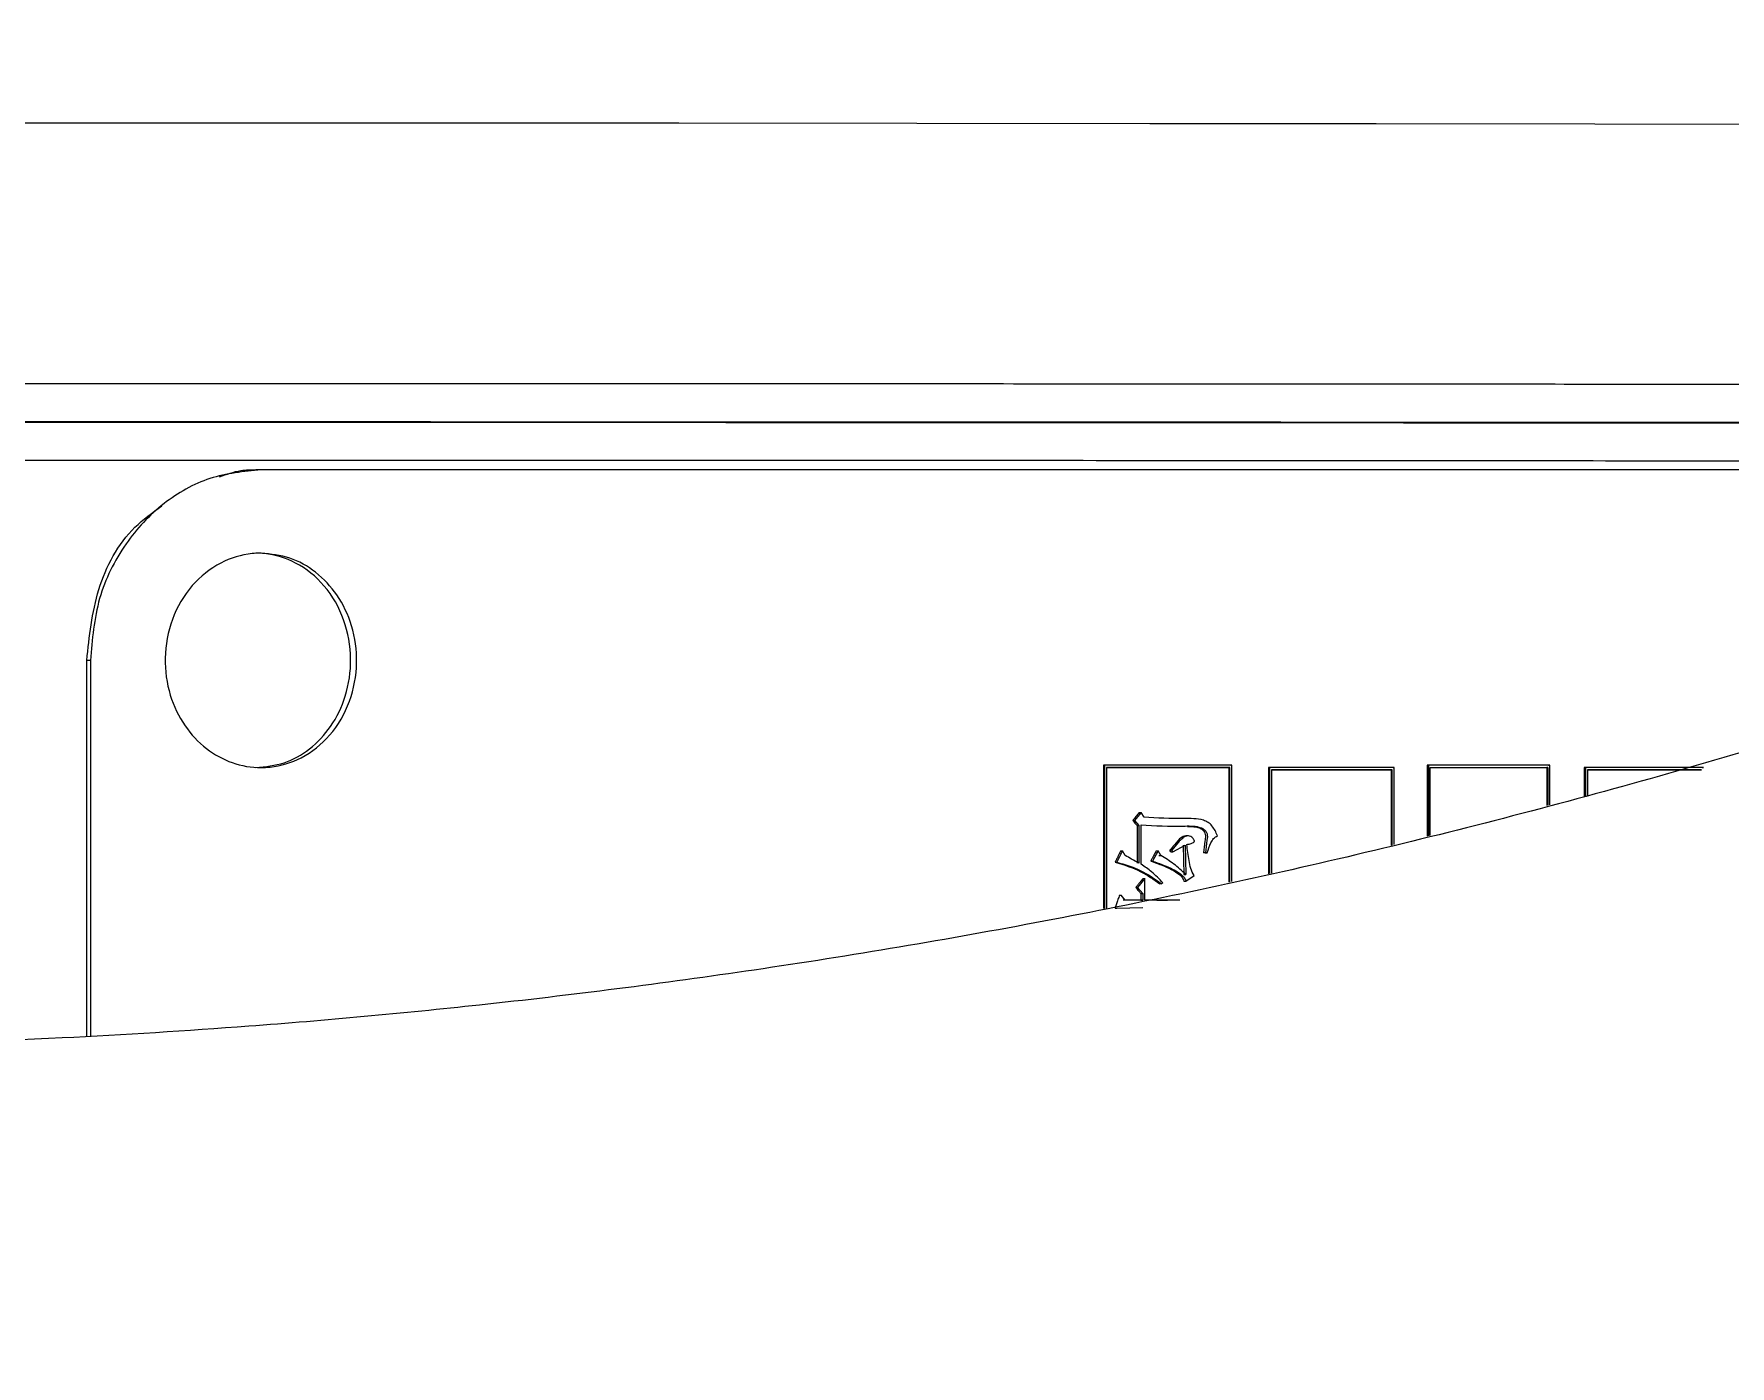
# Model space of a CAD drawing. Header units: millimetres. Extents: x 2451 to 4400, y 944 to 2322.
# Drawn here: x 3278.45 to 3314.04, y 1169.05 to 1197.01 of the extents above; entities that cross this region are included whole.
import ezdxf

# ---------------------------------------------------------------- set-up
doc = ezdxf.new("R2010")
doc.units = ezdxf.units.MM

msp = doc.modelspace()

# ---------------------------------------------------------------- linework, layer by layer
at = {"color": 7, "linetype": 'Continuous', "lineweight": 25}
for p, q in [((3283.219, 1187.864), (3283.111, 1187.864)), ((3279.561, 1175.972), (3279.56, 1183.864)), ((3279.636, 1183.864), (3279.56, 1183.864)), ((3279.636, 1183.864), (3279.636, 1175.977)), ((3303.569, 1181.665), (3300.894, 1181.665)), ((3300.894, 1181.665), (3300.894, 1178.654)), ((3300.914, 1181.665), (3300.894, 1181.665)), ((3300.914, 1181.665), (3300.914, 1178.658)), ((3300.956, 1181.615), (3300.956, 1178.667)), ((3303.528, 1181.615), (3303.549, 1181.615)), ((3303.528, 1181.615), (3303.528, 1179.211)), ((3303.549, 1179.215), (3303.549, 1181.615)), ((3303.569, 1181.665), (3303.59, 1181.665)), ((3303.59, 1179.224), (3303.59, 1181.665)), ((3306.972, 1181.615), (3304.358, 1181.615)), ((3304.358, 1181.615), (3304.359, 1179.386)), ((3304.38, 1181.615), (3304.358, 1181.615)), ((3304.38, 1181.615), (3304.38, 1179.391)), ((3306.972, 1181.615), (3306.995, 1181.615)), ((3306.995, 1179.997), (3306.995, 1181.615)), ((3307.687, 1181.665), (3307.687, 1180.174)), ((3310.234, 1181.665), (3307.687, 1181.665)), ((3307.687, 1181.665), (3307.711, 1181.665)), ((3307.711, 1181.665), (3307.711, 1180.18)), ((3307.751, 1180.19), (3307.751, 1181.615)), ((3310.22, 1181.615), (3310.195, 1181.615)), ((3310.195, 1181.615), (3310.195, 1180.815)), ((3310.22, 1181.615), (3310.22, 1180.822)), ((3310.234, 1181.665), (3310.259, 1181.665)), ((3310.259, 1180.832), (3310.259, 1181.665)), ((3310.984, 1181.615), (3310.984, 1181.017)), ((3311.009, 1181.615), (3310.984, 1181.615)), ((3311.009, 1181.615), (3311.009, 1181.024)), ((3313.457, 1181.615), (3311.035, 1181.615)), ((3313.457, 1181.615), (3313.484, 1181.615)), ((3304.421, 1181.565), (3304.421, 1179.4)), ((3306.932, 1181.565), (3306.955, 1181.565)), ((3306.932, 1181.565), (3306.932, 1179.981)), ((3306.955, 1179.986), (3306.955, 1181.565)), ((3311.048, 1181.565), (3311.048, 1181.034)), ((3313.419, 1181.565), (3313.446, 1181.565)), ((3301.683, 1180.668), (3301.548, 1180.506)), ((3301.643, 1180.668), (3301.683, 1180.668)), ((3301.746, 1180.571), (3301.683, 1180.668)), ((3301.509, 1180.506), (3301.548, 1180.506)), ((3301.548, 1180.506), (3301.638, 1180.398)), ((3301.599, 1180.398), (3301.599, 1179.608)), ((3301.599, 1180.398), (3301.638, 1180.398)), ((3301.638, 1180.398), (3301.638, 1179.608)), ((3301.683, 1179.587), (3301.683, 1180.409)), ((3301.296, 1179.868), (3301.178, 1179.63)), ((3301.257, 1179.868), (3301.296, 1179.868)), ((3301.35, 1179.771), (3301.296, 1179.868)), ((3302.042, 1179.868), (3301.926, 1179.652)), ((3302.003, 1179.868), (3302.042, 1179.868)), ((3302.096, 1179.771), (3302.042, 1179.868)), ((3302.307, 1179.846), (3302.289, 1179.879)), ((3302.329, 1179.879), (3302.289, 1179.879)), ((3302.307, 1179.846), (3302.347, 1179.846)), ((3302.347, 1179.846), (3302.329, 1179.879)), ((3302.347, 1179.846), (3302.607, 1179.987)), ((3302.566, 1179.987), (3302.584, 1179.37)), ((3302.607, 1179.987), (3302.625, 1179.37)), ((3301.139, 1179.63), (3301.178, 1179.63)), ((3301.886, 1179.652), (3301.926, 1179.652)), ((3302.056, 1179.771), (3302.096, 1179.771)), ((3303.03, 1179.825), (3302.995, 1179.825)), ((3303.036, 1179.825), (3302.995, 1179.825)), ((3303.03, 1179.825), (3303.072, 1179.825)), ((3303.072, 1179.825), (3303.036, 1179.825)), ((3301.764, 1179.284), (3301.611, 1179.1)), ((3301.724, 1179.284), (3301.764, 1179.284)), ((3301.764, 1178.829), (3301.764, 1179.284)), ((3302.101, 1179.197), (3302.074, 1179.176)), ((3302.114, 1179.176), (3302.074, 1179.176)), ((3302.141, 1179.197), (3302.114, 1179.176)), ((3302.584, 1179.37), (3302.625, 1179.37)), ((3302.584, 1179.23), (3302.625, 1179.23)), ((3302.625, 1179.23), (3302.795, 1179.349)), ((3301.23, 1178.938), (3301.269, 1178.938)), ((3301.35, 1178.829), (3301.269, 1178.938)), ((3301.679, 1178.829), (3301.311, 1178.829)), ((3301.719, 1178.829), (3301.35, 1178.829)), ((3301.572, 1179.1), (3301.611, 1179.1)), ((3301.611, 1179.1), (3301.719, 1178.97)), ((3301.679, 1178.97), (3301.679, 1178.829)), ((3301.679, 1178.97), (3301.719, 1178.97)), ((3301.679, 1178.829), (3301.719, 1178.829)), ((3301.719, 1178.97), (3301.719, 1178.829)), ((3302.014, 1178.829), (3302.241, 1178.831)), ((3302.498, 1178.834), (3302.033, 1178.829)), ((3301.14, 1178.667), (3301.178, 1178.667)), ((3301.178, 1178.667), (3301.719, 1178.678))]:
    msp.add_line(p, q, dxfattribs=at)
at = {"color": 7, "linetype": 'Continuous', "lineweight": 25, "flags": 128}
msp.add_lwpolyline([(3276.527, 1195.147), (3281.732, 1195.146), (3286.89, 1195.144), (3291.981, 1195.142), (3296.98, 1195.138), (3301.865, 1195.134), (3306.614, 1195.13), (3311.206, 1195.124), (3315.62, 1195.118), (3319.836, 1195.112), (3323.836, 1195.104), (3327.602, 1195.097), (3331.115, 1195.088), (3334.362, 1195.08), (3337.327, 1195.07), (3339.996, 1195.061), (3342.359, 1195.051), (3344.403, 1195.041), (3345.352, 1195.035)], dxfattribs=at)
at = {"color": 7, "linetype": 'Continuous', "lineweight": 25}
for points, knots in [([(3271.2, 1155.758), (3273.761, 1155.783), (3277.341, 1155.818), (3282.61, 1156.096), (3287.075, 1156.432), (3292.391, 1156.997), (3297.96, 1157.771), (3303.773, 1158.781), (3309.744, 1160.037), (3315.82, 1161.547), (3321.958, 1163.318), (3328.124, 1165.352), (3334.287, 1167.652), (3340.424, 1170.217), (3346.512, 1173.047), (3352.532, 1176.141), (3358.464, 1179.496), (3364.293, 1183.108), (3370.003, 1186.973), (3375.579, 1191.088), (3381.006, 1195.445), (3386.272, 1200.039), (3391.363, 1204.864), (3396.268, 1209.911), (3400.975, 1215.174), (3405.473, 1220.644), (3409.751, 1226.312), (3413.8, 1232.17), (3417.609, 1238.206), (3421.171, 1244.412), (3424.476, 1250.777), (3427.517, 1257.289), (3430.286, 1263.939), (3432.776, 1270.713), (3434.982, 1277.601), (3436.896, 1284.589), (3438.515, 1291.667), (3439.833, 1298.821), (3440.846, 1306.038), (3441.55, 1313.305), (3441.943, 1320.609), (3442.022, 1327.937), (3441.785, 1335.275), (3441.231, 1342.61), (3440.359, 1349.927), (3439.168, 1357.214), (3437.66, 1364.457), (3435.835, 1371.642), (3433.695, 1378.754), (3431.241, 1385.782), (3428.476, 1392.71), (3425.403, 1399.527), (3422.026, 1406.217), (3418.349, 1412.769), (3414.375, 1419.169), (3410.11, 1425.405), (3405.559, 1431.463), (3400.727, 1437.331), (3395.62, 1442.997), (3390.243, 1448.45), (3384.796, 1453.498), (3379.323, 1458.15), (3373.865, 1462.419), (3368.24, 1466.462), (3362.458, 1470.27), (3356.531, 1473.838), (3350.469, 1477.16), (3344.283, 1480.23), (3337.986, 1483.044), (3331.592, 1485.596), (3325.117, 1487.882), (3318.58, 1489.898), (3312.005, 1491.641), (3305.432, 1493.106), (3298.938, 1494.287), (3292.648, 1495.184), (3287.125, 1495.768), (3282.242, 1496.135), (3277.418, 1496.375), (3271.443, 1496.492), (3265.927, 1496.382), (3260.657, 1496.11), (3256.193, 1495.773), (3250.877, 1495.208), (3245.308, 1494.434), (3239.494, 1493.424), (3233.523, 1492.168), (3227.447, 1490.657), (3221.309, 1488.887), (3215.144, 1486.853), (3208.981, 1484.553), (3202.844, 1481.988), (3196.756, 1479.157), (3190.736, 1476.064), (3184.803, 1472.709), (3178.974, 1469.097), (3173.264, 1465.231), (3167.689, 1461.117), (3162.262, 1456.76), (3156.996, 1452.166), (3151.905, 1447.341), (3147, 1442.294), (3142.293, 1437.031), (3137.795, 1431.561), (3133.517, 1425.892), (3129.468, 1420.035), (3125.658, 1413.999), (3122.097, 1407.793), (3118.792, 1401.428), (3115.749, 1394.916), (3112.987, 1388.265), (3110.65, 1381.982), (3109.372, 1377.877), (3108.808, 1376.069)], [0, 0, 0, 0, 0.010207, 0.014274, 0.021037, 0.028056, 0.035587, 0.043451, 0.051578, 0.059911, 0.06841, 0.077044, 0.085791, 0.094634, 0.103558, 0.112554, 0.121612, 0.130726, 0.13989, 0.149098, 0.158347, 0.167633, 0.176954, 0.186306, 0.195688, 0.205098, 0.214535, 0.223996, 0.233481, 0.242989, 0.252518, 0.262068, 0.271639, 0.281229, 0.290838, 0.300466, 0.310113, 0.319778, 0.329461, 0.339162, 0.348881, 0.358618, 0.368373, 0.378146, 0.387938, 0.397748, 0.407578, 0.417427, 0.427296, 0.437185, 0.447097, 0.457031, 0.466988, 0.47697, 0.486979, 0.497016, 0.507082, 0.517181, 0.527315, 0.537488, 0.547704, 0.556915, 0.566123, 0.575327, 0.584526, 0.593719, 0.602905, 0.612082, 0.621247, 0.630396, 0.639524, 0.64862, 0.657668, 0.666638, 0.675463, 0.683979, 0.691963, 0.697606, 0.703501, 0.71122, 0.721427, 0.725494, 0.732257, 0.739276, 0.746807, 0.754671, 0.762798, 0.771131, 0.77963, 0.788264, 0.797011, 0.805853, 0.814778, 0.823774, 0.832832, 0.841946, 0.85111, 0.860318, 0.869567, 0.878853, 0.888174, 0.897526, 0.906908, 0.916318, 0.925755, 0.935216, 0.944701, 0.954208, 0.963738, 0.973288, 0.982858, 0.992449, 1, 1, 1, 1]), ([(3415.93, 1284.03), (3415.63, 1282.968), (3414.693, 1279.663), (3412.787, 1274.212), (3410.228, 1267.685), (3407.344, 1261.273), (3404.158, 1254.985), (3400.67, 1248.836), (3396.885, 1242.84), (3392.809, 1237.011), (3388.446, 1231.362), (3383.802, 1225.907), (3378.883, 1220.657), (3373.874, 1215.801), (3368.819, 1211.329), (3363.761, 1207.231), (3358.533, 1203.357), (3353.145, 1199.715), (3347.609, 1196.312), (3341.936, 1193.154), (3336.139, 1190.247), (3330.232, 1187.596), (3324.228, 1185.207), (3318.146, 1183.085), (3312.006, 1181.232), (3305.839, 1179.654), (3299.695, 1178.355), (3293.686, 1177.343), (3288.119, 1176.632), (3283.273, 1176.187), (3278.804, 1175.909), (3274.899, 1175.771), (3272.299, 1175.762), (3271.251, 1175.758)], [0, 0, 0, 0, 0.017078, 0.053144, 0.089298, 0.125545, 0.161888, 0.198335, 0.23489, 0.271563, 0.308361, 0.345297, 0.382382, 0.419634, 0.453214, 0.486783, 0.520336, 0.55387, 0.58738, 0.62086, 0.654303, 0.687696, 0.721023, 0.754256, 0.787351, 0.820228, 0.85273, 0.884498, 0.914491, 0.939551, 0.959781, 0.98378, 1, 1, 1, 1]), ([(3271.633, 1189.676), (3274.065, 1189.676), (3278.911, 1189.676), (3286.09, 1189.675), (3291.935, 1189.674), (3296.493, 1189.672), (3299.84, 1189.671), (3303.116, 1189.669), (3306.314, 1189.667), (3309.429, 1189.665), (3313.383, 1189.662), (3318.178, 1189.658), (3323.732, 1189.652), (3329.081, 1189.645), (3332.785, 1189.64), (3334.458, 1189.637), (3334.664, 1189.636)], [0, 0, 0, 0, 0.099314, 0.197878, 0.29569, 0.344327, 0.392776, 0.441037, 0.48911, 0.536996, 0.584693, 0.676006, 0.773113, 0.876014, 0.984707, 1, 1, 1, 1]), ([(3271.629, 1188.875), (3273.992, 1188.875), (3278.83, 1188.875), (3286.194, 1188.874), (3293.751, 1188.872), (3301.402, 1188.869), (3309.023, 1188.864), (3316.489, 1188.858), (3323.583, 1188.851), (3329.155, 1188.844), (3331.951, 1188.839), (3332.883, 1188.837)], [0, 0, 0, 0, 0.099936, 0.20465, 0.314142, 0.428413, 0.547463, 0.671293, 0.799904, 0.933297, 1, 1, 1, 1]), ([(3271.629, 1188.862), (3271.935, 1188.862), (3272.746, 1188.863), (3274.168, 1188.863), (3275.68, 1188.863), (3276.888, 1188.863), (3277.781, 1188.863), (3278.751, 1188.863), (3279.987, 1188.863), (3281.2, 1188.862), (3282.348, 1188.862), (3283.629, 1188.862), (3285.464, 1188.862), (3287.143, 1188.861), (3288.492, 1188.861), (3289.301, 1188.861), (3290.156, 1188.861), (3291.056, 1188.86), (3292, 1188.86), (3294.935, 1188.859), (3299.481, 1188.857), (3305.174, 1188.854), (3309.845, 1188.851), (3313.559, 1188.848), (3316.388, 1188.846), (3318.398, 1188.844), (3319.584, 1188.843), (3320.143, 1188.842), (3320.305, 1188.842), (3320.357, 1188.842), (3320.376, 1188.842), (3320.382, 1188.842), (3320.384, 1188.842), (3320.385, 1188.842), (3320.386, 1188.842), (3320.386, 1188.842), (3320.386, 1188.842), (3320.386, 1188.842), (3320.386, 1188.842), (3320.655, 1188.841), (3321.337, 1188.841), (3322.592, 1188.839), (3324.101, 1188.837), (3325.499, 1188.836), (3326.518, 1188.834), (3327.292, 1188.833), (3328.117, 1188.832), (3329.102, 1188.831), (3330.078, 1188.829), (3330.879, 1188.828), (3331.658, 1188.827), (3332.295, 1188.826), (3332.733, 1188.825), (3332.856, 1188.825)], [0, 0, 0, 0, 0.012973, 0.034337, 0.060199, 0.077036, 0.085541, 0.098133, 0.118255, 0.138092, 0.149882, 0.167263, 0.192912, 0.228649, 0.239676, 0.251395, 0.263806, 0.27691, 0.290705, 0.305192, 0.405966, 0.493675, 0.568315, 0.629883, 0.678375, 0.713791, 0.736127, 0.74239, 0.744295, 0.745005, 0.745236, 0.745322, 0.745357, 0.745372, 0.745378, 0.745381, 0.745382, 0.745383, 0.745383, 0.745383, 0.760108, 0.782989, 0.815582, 0.846332, 0.865142, 0.876857, 0.893505, 0.916185, 0.939041, 0.956594, 0.969065, 0.991384, 1, 1, 1, 1]), ([(3324.758, 1188.035), (3323.909, 1188.036), (3321.984, 1188.039), (3318.821, 1188.042), (3315.397, 1188.045), (3310.407, 1188.049), (3303.586, 1188.054), (3294.687, 1188.058), (3285.537, 1188.061), (3276.289, 1188.062), (3267.07, 1188.061), (3261.04, 1188.059), (3258.043, 1188.059)], [0, 0, 0, 0, 0.048952, 0.110958, 0.16991, 0.225807, 0.358661, 0.489986, 0.619783, 0.748051, 0.87479, 1, 1, 1, 1]), ([(3283.218, 1187.864), (3282.854, 1187.827), (3282.124, 1187.754), (3281.128, 1187.183), (3280.317, 1186.316), (3279.748, 1185.169), (3279.674, 1184.303), (3279.636, 1183.864)], [0, 0, 0, 0, 0.184668, 0.369995, 0.565851, 0.779444, 1, 1, 1, 1]), ([(3282.345, 1187.714), (3282.493, 1187.769), (3282.741, 1187.863), (3283.004, 1187.863), (3283.11, 1187.864)], [0, 0, 0, 0, 0.598586, 1, 1, 1, 1]), ([(3330.714, 1187.864), (3329.958, 1187.864), (3327.516, 1187.864), (3322.949, 1187.864), (3317.868, 1187.864), (3312.484, 1187.864), (3307.955, 1187.864), (3302.064, 1187.864), (3297.18, 1187.864), (3290.516, 1187.864), (3286.222, 1187.864), (3283.218, 1187.864)], [0, 0, 0, 0, 0.063071, 0.203688, 0.344307, 0.414547, 0.555165, 0.625405, 0.766021, 0.83626, 1, 1, 1, 1]), ([(3279.56, 1183.864), (3279.613, 1184.364), (3279.718, 1185.367), (3280.332, 1186.533), (3280.939, 1186.965), (3281.136, 1187.104)], [0, 0, 0, 0, 0.402722, 0.806503, 1, 1, 1, 1]), ([(3283.218, 1186.114), (3283.423, 1186.093), (3283.834, 1186.052), (3284.391, 1185.73), (3284.848, 1185.241), (3285.159, 1184.582), (3285.266, 1183.801), (3285.117, 1182.988), (3284.706, 1182.276), (3284.104, 1181.791), (3283.57, 1181.629), (3283.077, 1181.603), (3282.601, 1181.685), (3282.042, 1181.995), (3281.584, 1182.487), (3281.27, 1183.145), (3281.162, 1183.926), (3281.313, 1184.739), (3281.726, 1185.451), (3282.33, 1185.934), (3282.864, 1186.102), (3283.155, 1186.112), (3283.218, 1186.114)], [0, 0, 0, 0, 0.0462762, 0.0927191, 0.1417154, 0.1951897, 0.2536855, 0.3152612, 0.376912, 0.4343703, 0.4858167, 0.5000047, 0.5462543, 0.592701, 0.6417985, 0.6951551, 0.753514, 0.8153974, 0.8768635, 0.9341609, 0.9857367, 1, 1, 1, 1]), ([(3283.11, 1181.614), (3283.312, 1181.634), (3283.715, 1181.675), (3284.264, 1181.991), (3284.715, 1182.473), (3285.028, 1183.126), (3285.14, 1183.907), (3284.997, 1184.726), (3284.589, 1185.447), (3283.989, 1185.935), (3283.458, 1186.102), (3283.171, 1186.112), (3283.11, 1186.114)], [0, 0, 0, 0, 0.0912038, 0.1828761, 0.2801993, 0.3866808, 0.5040829, 0.6292887, 0.7538352, 0.8693163, 0.9721511, 1, 1, 1, 1]), ([(3303.59, 1181.665), (3303.325, 1181.665), (3302.793, 1181.665), (3301.901, 1181.665), (3301.273, 1181.665), (3300.914, 1181.665)], [0, 0, 0, 0, 0.300086, 0.600172, 1, 1, 1, 1]), ([(3303.549, 1181.615), (3303.283, 1181.615), (3302.752, 1181.615), (3301.887, 1181.615), (3301.287, 1181.615), (3300.956, 1181.615)], [0, 0, 0, 0, 0.309667, 0.619335, 1, 1, 1, 1]), ([(3300.956, 1181.615), (3301.21, 1181.615), (3301.726, 1181.615), (3302.584, 1181.615), (3303.185, 1181.615), (3303.528, 1181.615)], [0, 0, 0, 0, 0.294871, 0.597185, 1, 1, 1, 1]), ([(3306.995, 1181.615), (3306.736, 1181.615), (3306.217, 1181.615), (3305.346, 1181.615), (3304.731, 1181.615), (3304.38, 1181.615)], [0, 0, 0, 0, 0.3000859, 0.6001718, 1, 1, 1, 1]), ([(3310.259, 1181.665), (3310.007, 1181.665), (3309.501, 1181.665), (3308.653, 1181.665), (3308.053, 1181.665), (3307.711, 1181.665)], [0, 0, 0, 0, 0.300086, 0.600172, 1, 1, 1, 1]), ([(3307.751, 1181.615), (3308.008, 1181.615), (3308.522, 1181.615), (3309.346, 1181.615), (3309.91, 1181.615), (3310.22, 1181.615)], [0, 0, 0, 0, 0.309667, 0.619335, 1, 1, 1, 1]), ([(3307.751, 1181.615), (3307.95, 1181.615), (3308.357, 1181.615), (3309.175, 1181.615), (3309.787, 1181.615), (3310.195, 1181.615)], [0, 0, 0, 0, 0.242842, 0.4952944, 1, 1, 1, 1]), ([(3313.484, 1181.615), (3313.239, 1181.615), (3312.749, 1181.615), (3311.925, 1181.615), (3311.342, 1181.615), (3311.009, 1181.615)], [0, 0, 0, 0, 0.300086, 0.600172, 1, 1, 1, 1]), ([(3306.955, 1181.565), (3306.696, 1181.565), (3306.177, 1181.565), (3305.332, 1181.565), (3304.745, 1181.565), (3304.421, 1181.565)], [0, 0, 0, 0, 0.309667, 0.619335, 1, 1, 1, 1]), ([(3304.421, 1181.565), (3304.627, 1181.565), (3305.045, 1181.565), (3305.884, 1181.565), (3306.513, 1181.565), (3306.932, 1181.565)], [0, 0, 0, 0, 0.243669, 0.495846, 1, 1, 1, 1]), ([(3313.446, 1181.565), (3313.201, 1181.565), (3312.711, 1181.565), (3311.912, 1181.565), (3311.355, 1181.565), (3311.048, 1181.565)], [0, 0, 0, 0, 0.309667, 0.619335, 1, 1, 1, 1]), ([(3311.048, 1181.565), (3311.241, 1181.565), (3311.636, 1181.565), (3312.429, 1181.565), (3313.023, 1181.565), (3313.419, 1181.565)], [0, 0, 0, 0, 0.241953, 0.494702, 1, 1, 1, 1]), ([(3301.643, 1180.668), (3301.621, 1180.641), (3301.576, 1180.587), (3301.531, 1180.533), (3301.509, 1180.506)], [0, 0, 0, 0, 0.5, 1, 1, 1, 1]), ([(3303.285, 1180.182), (3303.254, 1180.256), (3303.206, 1180.367), (3303.091, 1180.468), (3302.895, 1180.552), (3302.436, 1180.532), (3302.022, 1180.556), (3301.746, 1180.571)], [0, 0, 0, 0, 0.132026, 0.196101, 0.258534, 0.505562, 1, 1, 1, 1]), ([(3301.509, 1180.506), (3301.519, 1180.494), (3301.539, 1180.469), (3301.569, 1180.433), (3301.589, 1180.41), (3301.599, 1180.398)], [0, 0, 0, 0, 0.346323, 0.673162, 1, 1, 1, 1]), ([(3301.683, 1180.409), (3301.977, 1180.395), (3302.382, 1180.375), (3302.828, 1180.396), (3302.988, 1180.334), (3303.044, 1180.279), (3303.072, 1180.224), (3303.076, 1180.158), (3303.057, 1180.025), (3303.045, 1179.913), (3303.036, 1179.825)], [0, 0, 0, 0, 0.489233, 0.672718, 0.735367, 0.76608, 0.796242, 0.828596, 0.864188, 1, 1, 1, 1]), ([(3302.651, 1180.178), (3302.648, 1180.179), (3302.631, 1180.186), (3302.588, 1180.177), (3302.49, 1180.13), (3302.395, 1180.013), (3302.32, 1179.917), (3302.289, 1179.879)], [0, 0, 0, 0, 0.016217, 0.1216, 0.261121, 0.702097, 1, 1, 1, 1]), ([(3302.659, 1180.38), (3302.675, 1180.379), (3302.747, 1180.375), (3302.846, 1180.376), (3302.944, 1180.333), (3302.996, 1180.289), (3303.026, 1180.236), (3303.037, 1180.162), (3303.013, 1180.025), (3303.002, 1179.905), (3302.995, 1179.825)], [0, 0, 0, 0, 0.059261, 0.277391, 0.368105, 0.4594, 0.520103, 0.580915, 0.717891, 1, 1, 1, 1]), ([(3301.257, 1179.868), (3301.242, 1179.838), (3301.215, 1179.784), (3301.176, 1179.704), (3301.152, 1179.655), (3301.139, 1179.63)], [0, 0, 0, 0, 0.374291, 0.687145, 1, 1, 1, 1]), ([(3302.003, 1179.868), (3301.987, 1179.839), (3301.96, 1179.788), (3301.921, 1179.716), (3301.898, 1179.673), (3301.886, 1179.652)], [0, 0, 0, 0, 0.402508, 0.701255, 1, 1, 1, 1]), ([(3302.643, 1179.998), (3302.674, 1180.006), (3302.723, 1180.018), (3302.775, 1180.035), (3302.794, 1180.051), (3302.798, 1180.058), (3302.801, 1180.063), (3302.802, 1180.069), (3302.802, 1180.077), (3302.797, 1180.093), (3302.784, 1180.114), (3302.761, 1180.143), (3302.726, 1180.169), (3302.678, 1180.185), (3302.629, 1180.177), (3302.582, 1180.156), (3302.528, 1180.111), (3302.441, 1180.022), (3302.374, 1179.936), (3302.329, 1179.879)], [0, 0, 0, 0, 0.12083, 0.185578, 0.200463, 0.207293, 0.213836, 0.220353, 0.227161, 0.24221, 0.277123, 0.31159, 0.371541, 0.433275, 0.493638, 0.554959, 0.617623, 0.744187, 1, 1, 1, 1]), ([(3302.795, 1179.349), (3302.769, 1179.397), (3302.719, 1179.495), (3302.678, 1179.718), (3302.657, 1179.886), (3302.643, 1179.998)], [0, 0, 0, 0, 0.2461025, 0.4965719, 1, 1, 1, 1]), ([(3303.072, 1179.825), (3303.093, 1179.897), (3303.124, 1180.003), (3303.193, 1180.11), (3303.241, 1180.16), (3303.271, 1180.174), (3303.285, 1180.182)], [0, 0, 0, 0, 0.509381, 0.758484, 0.880594, 1, 1, 1, 1]), ([(3301.139, 1179.63), (3301.325, 1179.573), (3301.658, 1179.47), (3301.946, 1179.266), (3302.074, 1179.176)], [0, 0, 0, 0, 0.55646, 1, 1, 1, 1]), ([(3301.178, 1179.63), (3301.344, 1179.58), (3301.677, 1179.479), (3301.968, 1179.277), (3302.114, 1179.176)], [0, 0, 0, 0, 0.496751, 1, 1, 1, 1]), ([(3301.638, 1179.608), (3301.586, 1179.636), (3301.489, 1179.688), (3301.394, 1179.744), (3301.35, 1179.771)], [0, 0, 0, 0, 0.532976, 1, 1, 1, 1]), ([(3302.141, 1179.197), (3302.064, 1179.276), (3301.922, 1179.42), (3301.758, 1179.534), (3301.683, 1179.587)], [0, 0, 0, 0, 0.5414486, 1, 1, 1, 1]), ([(3301.886, 1179.652), (3302.015, 1179.607), (3302.212, 1179.538), (3302.423, 1179.419), (3302.539, 1179.331), (3302.569, 1179.264), (3302.584, 1179.23)], [0, 0, 0, 0, 0.4932792, 0.7531003, 0.8752204, 1, 1, 1, 1]), ([(3301.926, 1179.652), (3302.054, 1179.606), (3302.279, 1179.524), (3302.519, 1179.395), (3302.614, 1179.278), (3302.623, 1179.24), (3302.625, 1179.23)], [0, 0, 0, 0, 0.494165, 0.869161, 0.966217, 1, 1, 1, 1]), ([(3302.625, 1179.37), (3302.542, 1179.446), (3302.377, 1179.597), (3302.19, 1179.713), (3302.096, 1179.771)], [0, 0, 0, 0, 0.5023466, 1, 1, 1, 1]), ([(3301.724, 1179.284), (3301.704, 1179.259), (3301.668, 1179.216), (3301.617, 1179.154), (3301.587, 1179.118), (3301.572, 1179.1)], [0, 0, 0, 0, 0.407433, 0.703717, 1, 1, 1, 1]), ([(3301.23, 1178.938), (3301.219, 1178.906), (3301.199, 1178.845), (3301.169, 1178.755), (3301.149, 1178.696), (3301.14, 1178.667)], [0, 0, 0, 0, 0.35122, 0.67561, 1, 1, 1, 1]), ([(3301.572, 1179.1), (3301.582, 1179.087), (3301.603, 1179.062), (3301.639, 1179.019), (3301.664, 1178.988), (3301.679, 1178.97)], [0, 0, 0, 0, 0.288603, 0.577204, 1, 1, 1, 1]), ([(3302.033, 1178.829), (3301.983, 1178.829), (3301.893, 1178.829), (3301.803, 1178.829), (3301.764, 1178.829)], [0, 0, 0, 0, 0.56, 1, 1, 1, 1]), ([(3302.014, 1178.829), (3301.976, 1178.829), (3301.903, 1178.829), (3301.81, 1178.829), (3301.764, 1178.829)], [0, 0, 0, 0, 0.510364, 1, 1, 1, 1]), ([(3302.498, 1178.834), (3302.443, 1178.833), (3302.354, 1178.832), (3302.256, 1178.831), (3302.205, 1178.831), (3302.164, 1178.83), (3302.101, 1178.83), (3302.044, 1178.829), (3302.014, 1178.829)], [0, 0, 0, 0, 0.346989, 0.56406, 0.627993, 0.665176, 0.826013, 1, 1, 1, 1])]:
    msp.add_open_spline(points, degree=3, knots=knots, dxfattribs=at)

doc.saveas('drawing.dxf')
